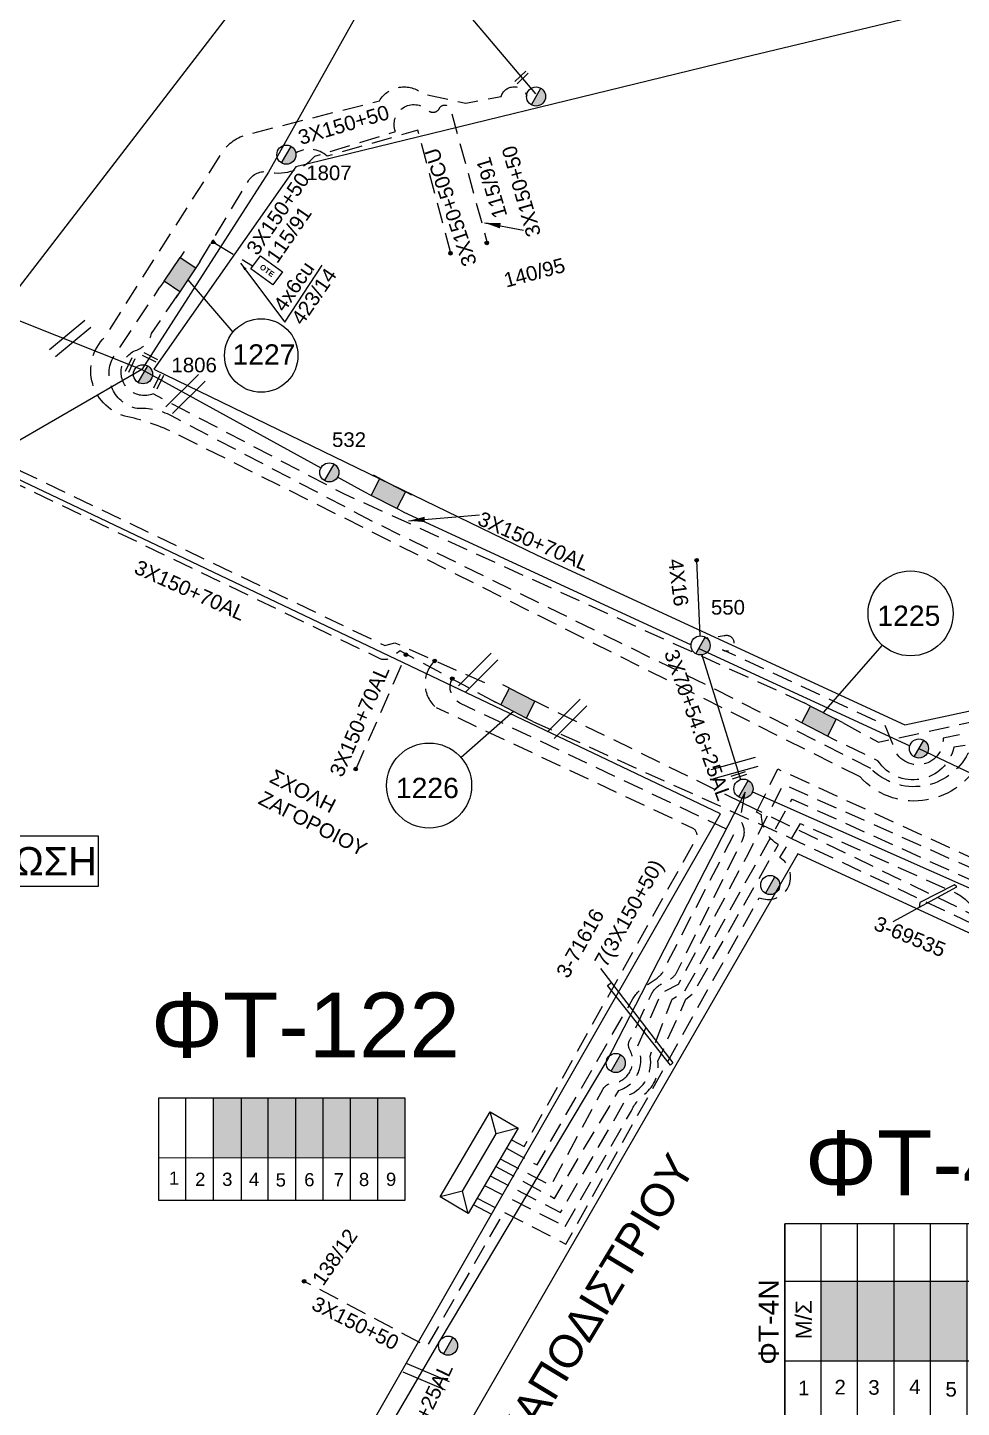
# Model space of a CAD drawing. Header units: millimetres. Extents: x 938 to 3112, y 793 to 1825.
# Drawn here: x 2313.4 to 2428.6, y 1307 to 1477.1 of the extents above; entities that cross this region are included whole.
import ezdxf
from ezdxf.enums import TextEntityAlignment as Align

# ---------------------------------------------------------------- set-up
doc = ezdxf.new("R2010")
doc.units = ezdxf.units.MM
doc.linetypes.add('DASHED', pattern=[19.05, 12.7, -6.35])
for name, color, linetype in [('Link Box 4 Διευθύνσεων', 7, 'Continuous'), ('Pillar OTE', 7, 'Continuous'), ('Ασφαλειοκιβώτια Χ.Τ 9 αναχωρήσεων', 7, 'Continuous'), ('Γέφυρες Εναερίου Δικτύου', 7, 'Continuous'), ('Γυμνά εναέρια ΧΤ και ΦΟΠ (3Φ)   4x50+16AL', 7, 'Continuous'), ('Εναέρια παροχή ΧΤ 4x16', 7, 'SYN_LINE'), ('Επιγραφές - Σχήματα', 7, 'Continuous'), ('Καλώδια ΧΤ   3x150+50AL', 7, 'DASHED'), ('Καλώδια ΧΤ   3x150+50ALXLPE', 7, 'DASHED'), ('Καλώδια ΧΤ   3x150+50CU', 7, 'DASHED'), ('Καλώδια ΧΤ   3x150+70AL', 7, 'DASHED'), ('Καλώδια ΧΤ   3x150AL+50CU', 7, 'DASHED'), ('Μηχανική τομή', 7, 'Continuous'), ('Στύλος ΦΜ', 7, 'Continuous'), ('Στύλος ΦΜ @ 1', 7, 'Continuous'), ('Συνδέσεις', 7, 'Continuous'), ('Συνεστραμμένα ΧΤ   3x70+54.6+25AL', 7, 'SYN_LINE'), ('Τομή', 7, 'Continuous'), ('Υποσταθμός πόλεως', 7, 'Continuous'), ('Υπόβαθρο ΔΕΗ', 7, 'Continuous'), ('Υπόγεια καλώδια Παροχών ΧΤ   4x6', 7, 'DASHED')]:
    doc.layers.add(name, color=color, linetype=linetype)
doc.styles.get("Standard").update_dxf_attribs({"font": 'arial.ttf'})
doc.linetypes.add('SYN_LINE', pattern='A,0.5,-0.0001,["/\\/\\/\\/",Standard,S=0.1,R=0,X=0,Y=-0.05],-0.25', length=0.7501)
doc.dimstyles.new('ISO-25', dxfattribs={"dimtxt": 2.5, "dimasz": 2.5, "dimexe": 1.25, "dimexo": 0.625, "dimtad": 1, "dimtxsty": 'Standard', "dimcen": 2.5, "dimaunit": 2, "dimazin": 0, "dimtfac": 1, "dimtmove": 0, "dimatfit": 3, "dimfxl": 1, "dimarcsym": 0})

# ---------------------------------------------------------------- blocks, each defined once
blk = doc.blocks.new('ΑΣΦΑΛΕΙΟΚΙΒΩΤΙΟ ΥΠΟΣΤΑΘΜΟΥ 9 ΑΝΑΧΩΡΗΣΕΩΝ')
at = {"layer": 'Ασφαλειοκιβώτια Χ.Τ 9 αναχωρήσεων', "ltscale": 40}
for p, q in [((-23.8, 40.36), (24.02, 40.36)), ((-9.72, 40.36), (-9.72, -40.64)), ((9.94, 40.36), (9.94, -40.64)), ((-23.8, 31.36), (24.02, 31.36)), ((-23.8, 22.36), (24.02, 22.36)), ((-23.8, 13.36), (24.02, 13.36)), ((-23.8, 4.36), (24.02, 4.36)), ((-23.8, -4.64), (24.02, -4.64)), ((-23.8, -13.64), (24.02, -13.64)), ((-23.8, -22.64), (24.02, -22.64)), ((-23.8, -31.64), (24.02, -31.64))]:
    blk.add_line(p, q, dxfattribs=at)
at = {"layer": 'Ασφαλειοκιβώτια Χ.Τ 9 αναχωρήσεων'}
blk.add_lwpolyline([(-23.8, -40.64), (24.02, -40.64), (24.02, 40.36), (-23.8, 40.36)], close=True, dxfattribs=at)
for s, p in [('1', (-18.22, 37.06)), ('2', (-18.02, 28.07)), ('3', (-18.09, 19.73)), ('4', (-17.94, 9.66)), ('5', (-18.55, 0.71)), ('6', (-18.4, -7.35)), ('7', (-18.34, -16.37)), ('8', (-18.19, -26.2)), ('9', (-18.02, -34.53))]:
    blk.add_text(s, height=3.6, rotation=270, dxfattribs=at).set_placement(p)
at = {"layer": 'Ασφαλειοκιβώτια Χ.Τ 9 αναχωρήσεων', "ltscale": 40}
for tag, height, p in [('ΟΝΟΜΑ', 5, (-0.16, 44.31)), ('ΚΕΙΜΕΝΟ 1', 2, (17.06, 35.59)), ('ΚΕΙΜΕΝΟ 2', 2, (17.06, 26.88)), ('ΚΕΙΜΕΝΟ 3', 2, (17.06, 17.69)), ('ΚΕΙΜΕΝΟ 4', 2, (17.06, 8.71)), ('ΚΕΙΜΕΝΟ 5', 2, (17.06, -0.13)), ('ΚΕΙΜΕΝΟ 6', 2, (17.06, -9.05)), ('ΚΕΙΜΕΝΟ 7', 2, (17.06, -18.13)), ('ΚΕΙΜΕΝΟ 8', 2, (17.06, -26.85)), ('ΚΕΙΜΕΝΟ 9', 2, (17.06, -35.99)), ('ΣΧ', 2, (-0.1, -42.64))]:
    blk.add_attdef(tag, text='', height=height, dxfattribs=at).set_placement(p, align=Align.MIDDLE_CENTER)
blk = doc.blocks.new('LINK BOX 4 ΑΝΑΧΩΡΗΣΕΩΝ')
at = {"layer": 'Link Box 4 Διευθύνσεων', "ltscale": 40}
blk.add_hatch(color=256, dxfattribs=at).paths.add_polyline_path([(-3.54, 0), (-3.54, -4.67), (3.54, -4.67), (3.54, 0)])
for p, q in [((-3.54, 0), (-5.33, 0)), ((5.33, 0), (3.54, 0)), ((-3.54, -4.67), (-5.33, -4.67)), ((5.33, -4.67), (3.54, -4.67))]:
    blk.add_line(p, q, dxfattribs=at)
blk.add_lwpolyline([(-3.54, -4.67), (-3.54, 0), (3.54, 0), (3.54, -4.67)], close=True, dxfattribs=at)
blk = doc.blocks.new('ΥΠΑΡΧΩΝ ΤΣΙΜΕΝΤΕΝΙΟΣ ΣΤΥΛΟΣ')
at = {"layer": 'Στύλος ΦΜ'}
blk.add_hatch(color=256, dxfattribs=at).paths.add_polyline_path([(-1.29, -2.28, 0.574793), (2.62, 0, 0.268822), (1.3, 2.27)])
blk.add_line((-1.29, -2.28), (1.3, 2.27), dxfattribs=at)
blk.add_circle((0, 0), 2.62, dxfattribs=at)
at = {"layer": 'Στύλος ΦΜ', "flags": 4}
for tag, p in [('ΑΡΙΘΜΟΣ', (-4.68, 8.05)), ('ΤΥΠΟΣ', (-4.91, 3.03))]:
    blk.add_attdef(tag, p, '', height=4, dxfattribs=at)
blk = doc.blocks.new('ΤΟΜΗ')
at = {"layer": 'Τομή', "ltscale": 40}
for p, q in [((-5.68, 0), (5.68, 0)), ((5.68, -2.33), (-5.68, -2.33))]:
    blk.add_line(p, q, dxfattribs=at)
blk = doc.blocks.new('ΥΠΟΣΤΑΘΜΟΣ ΠΟΛΕΩΣ')
at = {"layer": 'Υποσταθμός πόλεως', "linetype": 'Continuous', "ltscale": 40}
blk.add_lwpolyline([(-8.57, 2.82), (8.57, 2.82), (8.57, -2.82), (-8.57, -2.82)], close=True, dxfattribs=at)
for points in [[(-5.75, 0), (-8.57, 2.82)], [(5.75, 0), (8.57, 2.82)], [(-8.57, -2.82), (-5.75, 0)], [(-5.75, 0), (5.75, 0)], [(8.57, -2.82), (5.75, 0)]]:
    blk.add_lwpolyline(points, dxfattribs=at)
at = {"layer": 'Υποσταθμός πόλεως', "linetype": 'SYN_LINE', "ltscale": 40, "flags": 1}
for tag, p in [('ΜΕΤΑΣΧΗΜΑΤΙΣΜΟΣ', (10.6, 2.39)), ('ΙΣΧΥΣ', (10.58, -0.41)), ('ΑΡΙΘΜΟΣ', (10.7, -3.13))]:
    blk.add_attdef(tag, p, '', height=1.8, dxfattribs=at)
blk = doc.blocks.new('ΜΗΧΑΝΙΚΗ ΤΟΜΗ')
at = {"layer": 'Μηχανική τομή', "ltscale": 40}
for p, q in [((-1.89, 0.78), (1.89, 0.78)), ((1.89, 0), (-1.89, 0))]:
    blk.add_line(p, q, dxfattribs=at)
blk = doc.blocks.new('_ΣΥΝΔΕΣΗ')
at = {"layer": 'Συνδέσεις', "linetype": 'SYN_LINE', "ltscale": 40}
blk.add_hatch(color=256, dxfattribs=at).paths.add_polyline_path([(0.5, -0.01, 1), (-0.5, -0.01, 1)])
at = {"layer": 'Συνδέσεις'}
blk.add_circle((0, -0.01), 0.5, dxfattribs=at)
blk = doc.blocks.new('PILLAR ΟΤΕ')
at = {"layer": 'Pillar OTE', "ltscale": 40}
blk.add_lwpolyline([(-3.31, 2.02), (3.39, 2.02), (3.39, -1.99), (-3.31, -1.99)], close=True, dxfattribs=at)
at = {"layer": 'Pillar OTE', "insert": (-1.81, 0.71), "char_height": 1.3575, "width": 109.961, "attachment_point": 1}
blk.add_mtext('{\\fArial|b1|i0|c161|p34;OTE}', dxfattribs=at)

msp = doc.modelspace()

# ---------------------------------------------------------------- hatches: boundary and pattern name
at = {"layer": 'Pillar OTE', "ltscale": 40}
h = msp.add_hatch(color=256, dxfattribs=at)
h.dxf.hatch_style = 1
h.paths.add_polyline_path([(2336.03, 1450.52), (2336.59, 1450.48), (2336.26, 1450.95)])
at = {"layer": 'Ασφαλειοκιβώτια Χ.Τ 9 αναχωρήσεων'}
for color, points in [(27, [(2411.25, 1312.76), (2415.75, 1312.76), (2415.75, 1322.59), (2411.25, 1322.59)]), (1, [(2415.75, 1322.59), (2415.75, 1312.76), (2420.25, 1312.76), (2420.25, 1322.59)]), (173, [(2420.25, 1322.59), (2420.25, 1312.76), (2424.75, 1312.76), (2424.75, 1322.59)]), (30, [(2424.75, 1322.59), (2424.75, 1312.76), (2429.25, 1312.76), (2429.25, 1322.59)])]:
    msp.add_hatch(color=color, dxfattribs=at).paths.add_polyline_path(points)
at = {"layer": 'Καλώδια ΧΤ   3x150+50ALXLPE', "linetype": 'DASHED', "ltscale": 0.2}
h = msp.add_hatch(color=133, dxfattribs=at)
h.dxf.hatch_style = 1
h.paths.add_polyline_path([(2336.34, 1337.8), (2339.78, 1337.8), (2339.78, 1345.17), (2336.34, 1345.17)])
h = msp.add_hatch(color=30, dxfattribs=at)
h.dxf.hatch_style = 1
h.paths.add_polyline_path([(2343.08, 1345.17), (2339.78, 1345.17), (2339.78, 1337.8), (2343.08, 1337.8)])
h = msp.add_hatch(color=6, dxfattribs=at)
h.dxf.hatch_style = 1
h.paths.add_polyline_path([(2343.08, 1337.8), (2346.46, 1337.79), (2346.46, 1345.16), (2343.08, 1345.17)])
h = msp.add_hatch(color=2, dxfattribs=at)
h.dxf.hatch_style = 1
h.paths.add_polyline_path([(2349.86, 1345.16), (2346.46, 1345.16), (2346.46, 1337.79), (2349.86, 1337.79)])
h = msp.add_hatch(color=85, dxfattribs=at)
h.dxf.hatch_style = 1
h.paths.add_polyline_path([(2349.86, 1337.79), (2353.2, 1337.79), (2353.2, 1345.16), (2349.86, 1345.16)])
h = msp.add_hatch(color=62, dxfattribs=at)
h.dxf.hatch_style = 1
h.paths.add_polyline_path([(2356.59, 1345.16), (2353.2, 1345.16), (2353.2, 1337.79), (2356.59, 1337.78)])
h = msp.add_hatch(color=151, dxfattribs=at)
h.dxf.hatch_style = 1
h.paths.add_polyline_path([(2359.91, 1345.16), (2356.59, 1345.16), (2356.59, 1337.78), (2359.91, 1337.78)])

# ---------------------------------------------------------------- linework, layer by layer
at = {"layer": 'Pillar OTE', "ltscale": 40}
for points in [[(2336.26, 1450.95), (2336.59, 1450.48), (2336.03, 1450.52), (2336.26, 1450.95)], [(2329.57, 1332.53), (2329.57, 1345.17), (2359.91, 1345.16), (2359.91, 1332.5), (2329.57, 1332.53)], [(2332.9, 1332.52), (2332.9, 1345.17)], [(2336.34, 1332.52), (2336.34, 1345.17)], [(2339.78, 1332.52), (2339.78, 1345.17)], [(2343.08, 1332.51), (2343.08, 1345.17)], [(2346.46, 1332.51), (2346.46, 1345.16)], [(2349.86, 1332.51), (2349.86, 1345.16)], [(2353.2, 1332.5), (2353.2, 1345.16)], [(2356.59, 1332.5), (2356.59, 1345.16)], [(2329.57, 1337.81), (2359.91, 1337.78)]]:
    msp.add_lwpolyline(points, dxfattribs=at)
at = {"layer": 'Γέφυρες Εναερίου Δικτύου', "color": 62, "flags": 128}
msp.add_lwpolyline([(2359.51, 1490.22), (2355.62, 1481.61), (2343.11, 1459.31), (2327.5, 1434.95), (2309.26, 1424.45)], dxfattribs=at)
at = {"layer": 'Γέφυρες Εναερίου Δικτύου', "color": 30, "linetype": 'SYN_LINE', "ltscale": 15, "flags": 128}
msp.add_lwpolyline([(2376.06, 1468.94), (2365.59, 1481.38)], dxfattribs=at)
at = {"layer": 'Γέφυρες Εναερίου Δικτύου', "color": 30, "linetype": 'DASHED', "ltscale": 0.2, "flags": 128}
msp.add_lwpolyline([(2371.79, 1468.61, -0.741967), (2374.97, 1468.67, 0.505434)], format="xyb", dxfattribs=at)
at = {"layer": 'Γέφυρες Εναερίου Δικτύου', "color": 2, "linetype": 'SYN_LINE', "ltscale": 20, "flags": 128}
for points in [[(2401.9, 1382.86), (2384.77, 1349.65)], [(2384.85, 1349.78), (2364.25, 1315.24)]]:
    msp.add_lwpolyline(points, dxfattribs=at)
at = {"layer": 'Γυμνά εναέρια ΧΤ και ΦΟΠ (3Φ)   4x50+16AL', "color": 5, "flags": 128}
msp.add_lwpolyline([(2290.81, 1449.54), (2327.5, 1434.95)], dxfattribs=at)
at = {"layer": 'Εναέρια παροχή ΧΤ 4x16', "color": 6, "linetype": 'SYN_LINE', "ltscale": 10, "flags": 128}
msp.add_lwpolyline([(2396.34, 1402.13), (2395.91, 1411.45)], dxfattribs=at)
at = {"layer": 'Επιγραφές - Σχήματα', "linetype": 'Continuous', "ltscale": 0.2}
for p, q in [((2333.14, 1446.02), (2338.71, 1439.56)), ((2411.53, 1392.66), (2418.83, 1400.97)), ((2373.33, 1392.8), (2366.85, 1387.13))]:
    msp.add_line(p, q, dxfattribs=at)
at = {"layer": 'Επιγραφές - Σχήματα', "color": 6, "linetype": 'Continuous', "ltscale": 0.2}
msp.add_line((2354.98, 1419.85), (2351.63, 1421.7), dxfattribs=at)
at = {"layer": 'Επιγραφές - Σχήματα', "color": 190}
msp.add_lwpolyline([(2286.63, 1371.26), (2322.14, 1371.26), (2322.14, 1377.43), (2286.63, 1377.43)], close=True, dxfattribs=at)
at = {"layer": 'Επιγραφές - Σχήματα', "linetype": 'Continuous', "ltscale": 0.2}
for points in [[(2420.14, 1366.91), (2427.98, 1371.2), (2427.71, 1371.42), (2423.41, 1369.27), (2423.35, 1368.63)], [(2384.06, 1361.14), (2392.98, 1349.51), (2392.67, 1349.22), (2384.93, 1359.01), (2385.41, 1359.38)]]:
    msp.add_lwpolyline(points, dxfattribs=at)
for centre, radius in [((2342.21, 1436.69), 4.53), ((2422.29, 1404.9), 5.24), ((2362.91, 1383.68), 5.24)]:
    msp.add_circle(centre, radius, dxfattribs=at)
at = {"layer": 'Καλώδια ΧΤ   3x150+50AL', "color": 151, "linetype": 'DASHED', "ltscale": 0.2, "flags": 128}
for points in [[(2417.37, 1385.78), (2398.23, 1395.52), (2356.48, 1415.96), (2331.13, 1429.25, 0.138696), (2326.89, 1430.15, -0.488608), (2323.89, 1436.36), (2329.72, 1445.11)], [(2371.13, 1336.71), (2378.37, 1332.78), (2386.32, 1346.08, 0.453397), (2388.63, 1351.55), (2391.6, 1358.15), (2393.68, 1359.19), (2402.29, 1375.3), (2406.62, 1383.82), (2437.21, 1370.21, 0.24533), (2438.9, 1370.31), (2440.28, 1372.47, 0.37332), (2440.12, 1373.53, -0.156439), (2439.43, 1376.32), (2440.86, 1387.63, 0.588612), (2439.27, 1388.79), (2429.35, 1387.63, -0.514884), (2417.37, 1385.78)]]:
    msp.add_lwpolyline(points, format="xyb", dxfattribs=at)
at = {"layer": 'Καλώδια ΧΤ   3x150+50AL', "color": 6, "linetype": 'DASHED', "ltscale": 0.2, "flags": 128}
msp.add_lwpolyline([(2368.82, 1332.8), (2379.78, 1327.15), (2403.63, 1369.85, 0.926502), (2406.16, 1374.8), (2408.72, 1378.99), (2427.64, 1370.53, -0.145896), (2430.08, 1368.42, 0.428194), (2433.45, 1367.77), (2436.49, 1366.47), (2440.37, 1367.41), (2444.09, 1373.97), (2442.05, 1375.65), (2443.24, 1393), (2426.29, 1389.51, -0.933774), (2420.1, 1388.78), (2419.15, 1391.11), (2399.11, 1400.4, 1.552429), (2399.31, 1402.12), (2396.89, 1401.82)], format="xyb", dxfattribs=at)
at = {"layer": 'Καλώδια ΧΤ   3x150+50AL', "color": 85, "linetype": 'DASHED', "ltscale": 0.2, "flags": 128}
msp.add_lwpolyline([(2372.47, 1338.99), (2376.23, 1336.9), (2388.04, 1357.36, -0.142657), (2389.93, 1359.19), (2391.03, 1359.94, 0.172411), (2392.08, 1361.4), (2400.59, 1377.82), (2366.72, 1393.83, -0.410757), (2365.76, 1396.85, -0.580109)], format="xyb", dxfattribs=at)
at = {"layer": 'Καλώδια ΧΤ   3x150+50AL', "color": 62, "linetype": 'DASHED', "ltscale": 0.2, "flags": 128}
msp.add_lwpolyline([(2373.06, 1339.98), (2374.64, 1339.18), (2395.84, 1377.09, 0.397016), (2395.49, 1378.39), (2363.83, 1393.25)], format="xyb", dxfattribs=at)
at = {"layer": 'Καλώδια ΧΤ   3x150+50AL', "color": 27, "linetype": 'DASHED', "ltscale": 0.2, "flags": 128}
for points in [[(2401.65, 1381.49), (2376.76, 1393.66)], [(2401.65, 1381.49), (2444.05, 1360.93), (2441.48, 1355.35)]]:
    msp.add_lwpolyline(points, dxfattribs=at)
at = {"layer": 'Καλώδια ΧΤ   3x150+50AL', "color": 6, "linetype": 'DASHED', "ltscale": 0.2, "flags": 128}
msp.add_lwpolyline([(2375.7, 1391.58), (2407.6, 1377.16), (2441.77, 1361.05), (2439.69, 1356.14)], dxfattribs=at)
at = {"layer": 'Καλώδια ΧΤ   3x150+50AL', "color": 133, "linetype": 'DASHED', "ltscale": 0.2, "flags": 128}
msp.add_lwpolyline([(2370.45, 1335.55), (2379.13, 1331.03), (2387.5, 1345.51, 0.36131), (2390.16, 1350.33), (2392.9, 1357.34), (2394.39, 1358.25), (2407.68, 1382.01), (2436.1, 1369.16, 0.156138), (2439.19, 1368.81, 0.227791), (2440.84, 1370.04), (2442.3, 1373.34), (2441.7, 1373.56, -0.373852), (2440.72, 1375.36), (2442.27, 1390.86), (2427.64, 1388.4, -0.661635), (2418.26, 1386.73), (2412.84, 1389.36)], format="xyb", dxfattribs=at)
at = {"layer": 'Καλώδια ΧΤ   3x150+50AL', "color": 2, "linetype": 'DASHED', "ltscale": 0.2, "flags": 128}
msp.add_lwpolyline([(2371.69, 1337.67), (2377.94, 1334.37), (2384.33, 1346.19, -0.310721), (2385.94, 1347.05, 0.489822), (2387.67, 1351.08, -0.320713), (2387.85, 1352.58), (2390.33, 1357.96, -0.193295), (2391.72, 1359.27), (2392.71, 1359.86, 0.163499), (2393.53, 1360.82), (2401.55, 1376.93, 0.235304), (2401.55, 1378.96, -0.167738), (2401.4, 1380.12), (2401.9, 1382.86)], format="xyb", dxfattribs=at)
at = {"layer": 'Καλώδια ΧΤ   3x150+50AL', "color": 30, "linetype": 'DASHED', "ltscale": 0.2, "flags": 128}
msp.add_lwpolyline([(2379.71, 1329.31), (2387.87, 1343.58, -0.124188), (2389.48, 1345.64, 0.26746), (2391.13, 1349.68), (2394.58, 1357.34), (2395.51, 1358.09), (2405.98, 1376.39, -0.266998), (2403.91, 1380.07), (2403.29, 1380.4)], format="xyb", dxfattribs=at)
msp.add_lwpolyline([(2369.75, 1334.37), (2379.71, 1329.31)], dxfattribs=at)
at = {"layer": 'Καλώδια ΧΤ   3x150+50AL', "color": 7, "linetype": 'DASHED', "ltscale": 0.2, "flags": 128}
msp.add_lwpolyline([(2368.36, 1332.01), (2371.67, 1330.31), (2362.64, 1314.53), (2347.77, 1322.43)], dxfattribs=at)
at = {"layer": 'Καλώδια ΧΤ   3x150+50AL', "color": 62, "linetype": 'DASHED', "ltscale": 0.2}
msp.add_arc((2366.25, 1396.24), 3.85, 132.6616, 231.1177, dxfattribs=at)
at = {"layer": 'Καλώδια ΧΤ   3x150+50ALXLPE', "color": 30, "linetype": 'DASHED', "ltscale": 0.2, "flags": 128}
for points in [[(2416.07, 1384.73), (2331.65, 1427.08, 0.059793), (2325.77, 1429.13, -0.59454), (2322.92, 1438.96), (2337.42, 1461.74, -0.197775), (2340.55, 1463.95), (2356.79, 1468.1, -0.466221), (2362.12, 1468.95), (2367.45, 1467.81), (2371.79, 1468.61)], [(2403.29, 1380.4), (2405.93, 1385.72), (2437.18, 1371.41), (2438.12, 1373.21), (2438.69, 1387.32), (2430.63, 1386.38, -0.512885), (2416.07, 1384.73)]]:
    msp.add_lwpolyline(points, format="xyb", dxfattribs=at)
at = {"layer": 'Καλώδια ΧΤ   3x150+50ALXLPE', "color": 2, "linetype": 'DASHED', "ltscale": 0.2, "flags": 128}
msp.add_lwpolyline([(2413.9, 1391.44), (2418.34, 1389.02), (2450.29, 1396.01), (2450.71, 1392.09), (2443.61, 1390.99), (2443.58, 1390.1)], dxfattribs=at)
at = {"layer": 'Καλώδια ΧΤ   3x150+50CU', "color": 151, "linetype": 'DASHED', "ltscale": 0.2, "flags": 128}
msp.add_lwpolyline([(2334.63, 1448.23), (2340.62, 1458.22, -0.318551), (2343.11, 1459.31, 0.273409), (2348.8, 1461.27), (2358.77, 1464.3, -0.807452), (2362.75, 1466.93, 0.503831), (2364.18, 1467.16, -0.703105), (2365.57, 1466.98), (2370.06, 1450.6)], format="xyb", dxfattribs=at)
at = {"layer": 'Καλώδια ΧΤ   3x150+50CU', "color": 62, "linetype": 'DASHED', "ltscale": 0.2, "flags": 128}
msp.add_lwpolyline([(2365.59, 1449.32), (2361.52, 1464.47), (2350.33, 1461.26, 0.335918), (2346.51, 1461.66, 3.584344)], format="xyb", dxfattribs=at)
at = {"layer": 'Καλώδια ΧΤ   3x150+70AL', "color": 6, "linetype": 'SYN_LINE', "ltscale": 15}
msp.add_line((2423.32, 1388.24), (2447.32, 1376.8), dxfattribs=at)
at = {"layer": 'Καλώδια ΧΤ   3x150+70AL', "color": 133, "linetype": 'DASHED', "ltscale": 0.2, "flags": 128}
msp.add_lwpolyline([(2328.87, 1431.95, -1.020704), (2326.87, 1437.37, 0.239374), (2328.69, 1439.42), (2332.16, 1444.55)], format="xyb", dxfattribs=at)
at = {"layer": 'Καλώδια ΧΤ   3x150+70AL', "color": 6, "linetype": 'SYN_LINE', "ltscale": 20, "flags": 128}
for points in [[(2327.5, 1434.95), (2349.56, 1422.83)], [(2359.72, 1417.42), (2359.72, 1417.42), (2395.21, 1401.03)]]:
    msp.add_lwpolyline(points, dxfattribs=at)
at = {"layer": 'Καλώδια ΧΤ   3x150+70AL', "color": 133, "linetype": 'DASHED', "ltscale": 0.2, "flags": 128}
msp.add_lwpolyline([(2409.22, 1393.84), (2352.49, 1419.59), (2328.87, 1431.95)], dxfattribs=at)
at = {"layer": 'Καλώδια ΧΤ   3x150+70AL', "color": 62, "linetype": 'DASHED', "ltscale": 0.2, "flags": 128}
msp.add_lwpolyline([(2309.26, 1424.45, -0.353754), (2312, 1423.06, 0.203499), (2312.76, 1422.36), (2357.45, 1400.94), (2358.69, 1401.27), (2369.91, 1396.29)], format="xyb", dxfattribs=at)
at = {"layer": 'Καλώδια ΧΤ   3x150+70AL', "color": 85, "linetype": 'DASHED', "ltscale": 0.2, "flags": 128}
msp.add_lwpolyline([(2371.15, 1393.92), (2359.33, 1400.28), (2358.27, 1399.49, -0.29281), (2356.7, 1399.38), (2311.02, 1421.36, -0.275874), (2306.76, 1422.09), (2292.28, 1402.33, 0.653451), (2291.28, 1400.46, 0.653451)], format="xyb", dxfattribs=at)
at = {"layer": 'Καλώδια ΧΤ   3x150+70AL', "color": 6, "linetype": 'SYN_LINE', "ltscale": 15, "flags": 128}
msp.add_lwpolyline([(2396.18, 1400.58), (2422.19, 1388.58)], dxfattribs=at)
at = {"layer": 'Καλώδια ΧΤ   3x150+70AL', "color": 85, "linetype": 'DASHED', "ltscale": 0.2, "flags": 128}
msp.add_lwpolyline([(2353.9, 1385.72), (2360.1, 1399.87)], dxfattribs=at)
at = {"layer": 'Συνεστραμμένα ΧΤ   3x70+54.6+25AL', "color": 6, "linetype": 'SYN_LINE', "ltscale": 20, "flags": 128}
msp.add_lwpolyline([(2396.55, 1399.78), (2401.33, 1384.41)], dxfattribs=at)
at = {"layer": 'Συνεστραμμένα ΧΤ   3x70+54.6+25AL', "color": 2, "linetype": 'SYN_LINE', "ltscale": 20, "flags": 128}
msp.add_lwpolyline([(2402.79, 1382.92), (2432.11, 1369.91), (2458.88, 1356.1)], dxfattribs=at)
at = {"layer": 'Συνεστραμμένα ΧΤ   3x70+54.6+25AL', "color": 62, "linetype": 'SYN_LINE', "ltscale": 20, "flags": 128}
msp.add_lwpolyline([(2364.25, 1315.24), (2342.59, 1278.21)], dxfattribs=at)
at = {"layer": 'Υπόβαθρο ΔΕΗ', "flags": 128}
for points in [[(2330.69, 1524.56), (2357.61, 1504.01), (2310.73, 1443.03), (2241.08, 1475.18), (2207.58, 1497.22), (2222.1, 1516.68), (2270.12, 1562.54), (2325.35, 1618.38), (2373.13, 1665.8)], [(2330.69, 1524.56), (2357.61, 1504.01), (2310.73, 1443.03), (2241.08, 1475.18), (2207.58, 1497.22), (2222.1, 1516.68), (2270.12, 1562.54), (2325.35, 1618.38), (2373.13, 1665.8)], [(2346.48, 1459.94), (2328.97, 1435.01), (2376.24, 1412.09), (2421.56, 1391.17), (2497.45, 1407.45), (2565.19, 1420.67), (2614.84, 1431.63), (2596.06, 1510.54), (2585.95, 1517.87), (2487.3, 1493.93), (2401.78, 1473.45), (2346.48, 1459.94)], [(2346.48, 1459.94), (2328.97, 1435.01), (2376.24, 1412.09), (2421.56, 1391.17), (2497.45, 1407.45), (2565.19, 1420.67), (2614.84, 1431.63), (2596.06, 1510.54), (2585.95, 1517.87), (2487.3, 1493.93), (2401.78, 1473.45), (2346.48, 1459.94)], [(2345.14, 1440.79), (2349.72, 1447.82)], [(2398.83, 1380.17), (2310.21, 1422.39), (2271.36, 1366), (2241.35, 1324.46), (2265.52, 1307.72)], [(2398.83, 1380.17), (2310.21, 1422.39), (2271.36, 1366), (2241.35, 1324.46), (2265.52, 1307.72)], [(2259.59, 1300.8), (2235.66, 1317.05), (2218.47, 1293.79), (2298.43, 1240.48), (2326.07, 1253.46), (2352.61, 1299.34), (2398.83, 1380.17)], [(2259.59, 1300.8), (2235.66, 1317.05), (2218.47, 1293.79), (2298.43, 1240.48), (2326.07, 1253.46), (2352.61, 1299.34), (2398.83, 1380.17)]]:
    msp.add_lwpolyline(points, dxfattribs=at)
msp.add_lwpolyline([(2408.4, 1375.26), (2358.35, 1288.62), (2337.74, 1253.81, 0.748999), (2343.03, 1248.4), (2386.04, 1263.52), (2442.07, 1281.76), (2528.35, 1311.07, 0.599426), (2529.97, 1317.6), (2467.11, 1348.13), (2408.4, 1375.26)], format="xyb", dxfattribs=at)
msp.add_lwpolyline([(2408.4, 1375.26), (2358.35, 1288.62), (2337.74, 1253.81, 0.748999), (2343.03, 1248.4), (2386.04, 1263.52), (2442.07, 1281.76), (2528.35, 1311.07, 0.599426), (2529.97, 1317.6), (2467.11, 1348.13), (2408.4, 1375.26)], format="xyb", dxfattribs=at)
at = {"layer": 'Υπόγεια καλώδια Παροχών ΧΤ   4x6', "color": 151, "linetype": 'DASHED', "ltscale": 0.2}
msp.add_lwpolyline([(2336.59, 1450.48), (2341.14, 1447.73)], dxfattribs=at)

# ---------------------------------------------------------------- block references
at = {"layer": 'Link Box 4 Διευθύνσεων'}
for p, xscale, yscale, zscale, rotation in [((2331.21, 1447.32), 0.5000000000000425, 0.5000000000000425, 0.5000000000000425, 56.11464615074392), ((2358.41, 1420.71), 0.499999999999951, 0.499999999999951, 0.499999999999951, 332.8054702114276), ((2374.39, 1394.88), 0.499999999999951, 0.499999999999951, 0.499999999999951, 332.8054702114276), ((2411.53, 1392.66), 0.499999999999951, 0.499999999999951, 0.499999999999951, 332.8054702114276)]:
    msp.add_blockref('LINK BOX 4 ΑΝΑΧΩΡΗΣΕΩΝ', p, dxfattribs=dict(at, xscale=xscale, yscale=yscale, zscale=zscale, rotation=rotation))
at = {"layer": 'Pillar OTE', "xscale": 0.5, "yscale": 0.5, "zscale": 0.5, "rotation": 324.024887871286}
msp.add_blockref('PILLAR ΟΤΕ', (2342.87, 1447.19), dxfattribs=at)
at = {"layer": 'Ασφαλειοκιβώτια Χ.Τ 9 αναχωρήσεων', "xscale": 0.5, "yscale": 0.5, "zscale": 0.5, "rotation": 90}
msp.add_blockref('ΑΣΦΑΛΕΙΟΚΙΒΩΤΙΟ ΥΠΟΣΤΑΘΜΟΥ 9 ΑΝΑΧΩΡΗΣΕΩΝ', (2426.94, 1317.62), dxfattribs=at).add_auto_attribs({'ΟΝΟΜΑ': 'ΦΤ-4Ν'})
at = {"layer": 'Μηχανική τομή'}
for p, xscale, yscale, zscale, rotation in [((2374.18, 1471.11), 0.5000000000002163, 0.5000000000002163, 0.5000000000002163, 223.9352018776586), ((2325.88, 1435.6), 0.4999999999999907, 0.4999999999999907, 0.4999999999999907, 244.3166677758635), ((2328.59, 1436.63), 0.500000000000021, 0.500000000000021, 0.500000000000021, 153.0429611978871), ((2329.39, 1433.55), 0.4999999999999907, 0.4999999999999907, 0.4999999999999907, 244.3166677758635), ((2401.05, 1385.11), 0.5000000000000328, 0.5000000000000328, 0.5000000000000328, 198.029196760353)]:
    msp.add_blockref('ΜΗΧΑΝΙΚΗ ΤΟΜΗ', p, dxfattribs=dict(at, xscale=xscale, yscale=yscale, zscale=zscale, rotation=rotation))
at = {"layer": 'Στύλος ΦΜ @ 1', "ltscale": 40, "xscale": 0.4499999999998181, "yscale": 0.4499999999998181, "zscale": 0.4499999999998181}
for p in [(2376.1, 1468.62), (2376.1, 1468.62), (2345.31, 1461.45), (2423.32, 1388.24), (2423.32, 1388.24), (2401.68, 1383.29), (2401.68, 1383.29), (2404.98, 1371.41), (2404.98, 1371.41), (2385.93, 1349.47), (2365.25, 1314.62), (2365.25, 1314.62)]:
    msp.add_blockref('ΥΠΑΡΧΩΝ ΤΣΙΜΕΝΤΕΝΙΟΣ ΣΤΥΛΟΣ', p, dxfattribs=at)
at = {"layer": 'Στύλος ΦΜ @ 1', "ltscale": 40}
ref = msp.add_blockref('ΥΠΑΡΧΩΝ ΤΣΙΜΕΝΤΕΝΙΟΣ ΣΤΥΛΟΣ', (2345.31, 1461.45), dxfattribs=dict(at, xscale=0.4499999999998181, yscale=0.4499999999998181, zscale=0.4499999999998181))
ref.add_attrib('ΤΥΠΟΣ', '1807', (2347.76, 1458.31), dxfattribs={"layer": 'Στύλος ΦΜ', "height": 1.8, "flags": 4})
ref = msp.add_blockref('ΥΠΑΡΧΩΝ ΤΣΙΜΕΝΤΕΝΙΟΣ ΣΤΥΛΟΣ', (2327.63, 1434.38), dxfattribs=dict(at, xscale=0.4499999999998181, yscale=0.4499999999998181, zscale=0.4499999999998181))
ref.add_attrib('ΤΥΠΟΣ', '1806', (2331.14, 1434.62), dxfattribs={"layer": 'Στύλος ΦΜ', "height": 1.8, "flags": 4})
ref = msp.add_blockref('ΥΠΑΡΧΩΝ ΤΣΙΜΕΝΤΕΝΙΟΣ ΣΤΥΛΟΣ', (2327.63, 1434.38), dxfattribs=dict(at, xscale=0.4499999999998181, yscale=0.4499999999998181, zscale=0.4499999999998181))
ref.add_attrib('ΤΥΠΟΣ', '1806', (2331.14, 1434.62), dxfattribs={"layer": 'Στύλος ΦΜ', "height": 1.8, "flags": 4})
ref = msp.add_blockref('ΥΠΑΡΧΩΝ ΤΣΙΜΕΝΤΕΝΙΟΣ ΣΤΥΛΟΣ', (2350.61, 1422.28), dxfattribs=dict(at, xscale=0.4499999999998181, yscale=0.4499999999998181, zscale=0.4499999999998181))
ref.add_attrib('ΤΥΠΟΣ', '532', (2350.94, 1425.42), dxfattribs={"layer": 'Στύλος ΦΜ', "height": 1.8, "flags": 4})
ref = msp.add_blockref('ΥΠΑΡΧΩΝ ΤΣΙΜΕΝΤΕΝΙΟΣ ΣΤΥΛΟΣ', (2350.61, 1422.28), dxfattribs=dict(at, xscale=0.4499999999998181, yscale=0.4499999999998181, zscale=0.4499999999998181))
ref.add_attrib('ΤΥΠΟΣ', '532', (2350.94, 1425.42), dxfattribs={"layer": 'Στύλος ΦΜ', "height": 1.8, "flags": 4})
ref = msp.add_blockref('ΥΠΑΡΧΩΝ ΤΣΙΜΕΝΤΕΝΙΟΣ ΣΤΥΛΟΣ', (2396.39, 1400.95), dxfattribs=dict(at, xscale=0.4499999999998181, yscale=0.4499999999998181, zscale=0.4499999999998181))
ref.add_attrib('ΤΥΠΟΣ', '550', (2397.67, 1404.75), dxfattribs={"layer": 'Στύλος ΦΜ', "height": 1.8, "flags": 4})
ref = msp.add_blockref('ΥΠΑΡΧΩΝ ΤΣΙΜΕΝΤΕΝΙΟΣ ΣΤΥΛΟΣ', (2396.39, 1400.95), dxfattribs=dict(at, xscale=0.4499999999998181, yscale=0.4499999999998181, zscale=0.4499999999998181))
ref.add_attrib('ΤΥΠΟΣ', '550', (2397.67, 1404.75), dxfattribs={"layer": 'Στύλος ΦΜ', "height": 1.8, "flags": 4})
at = {"layer": 'Συνδέσεις', "xscale": 0.4500000000000455, "yscale": 0.4500000000000455, "zscale": 0.4500000000000455}
for p in [(2365.55, 1449.3), (2370.02, 1450.58), (2395.91, 1411.45), (2360.05, 1399.81), (2363.6, 1399.05), (2365.77, 1396.86), (2353.86, 1385.7), (2347.5, 1322.57)]:
    msp.add_blockref('_ΣΥΝΔΕΣΗ', p, dxfattribs=at)
at = {"layer": 'Τομή'}
for p, xscale, yscale, zscale, rotation in [((2318.28, 1439.24), 0.5000000000000715, 0.5000000000000715, 0.5000000000000715, 39.78155305995165), ((2318.28, 1439.24), 0.5000000000000715, 0.5000000000000715, 0.5000000000000715, 39.78155305995165), ((2332.45, 1432.36), 0.4999999999999994, 0.4999999999999994, 0.4999999999999994, 44.97558767729328), ((2332.45, 1432.36), 0.4999999999999994, 0.4999999999999994, 0.4999999999999994, 44.97558767729328), ((2368.56, 1397.97), 0.5000000000000155, 0.5000000000000155, 0.5000000000000155, 44.97558237657072), ((2368.56, 1397.97), 0.5000000000000155, 0.5000000000000155, 0.5000000000000155, 44.97558237657072), ((2379.54, 1392.32), 0.4999999999999645, 0.4999999999999645, 0.4999999999999645, 44.97562602797113), ((2379.54, 1392.32), 0.4999999999999645, 0.4999999999999645, 0.4999999999999645, 44.97562602797113), ((2400.42, 1386.4), 0.4999999999999634, 0.4999999999999634, 0.4999999999999634, 15.59839787653052), ((2400.42, 1386.4), 0.4999999999999634, 0.4999999999999634, 0.4999999999999634, 15.59839787653052), ((2362.77, 1311.32), 0.4999999999999582, 0.4999999999999582, 0.4999999999999582, 337.0853738495696), ((2362.77, 1311.32), 0.4999999999999582, 0.4999999999999582, 0.4999999999999582, 337.0853738495696)]:
    msp.add_blockref('ΤΟΜΗ', p, dxfattribs=dict(at, xscale=xscale, yscale=yscale, zscale=zscale, rotation=rotation))
at = {"layer": 'Υποσταθμός πόλεως', "xscale": 0.7109748832611867, "yscale": 0.7109748832611867, "zscale": 0.7109748832611867, "rotation": 59.45381147893269}
msp.add_blockref('ΥΠΟΣΤΑΘΜΟΣ ΠΟΛΕΩΣ', (2369.09, 1337.2), dxfattribs=at)

# ---------------------------------------------------------------- texts
at = {"ltscale": 30, "char_height": 1.63, "width": 11.2573, "attachment_point": 1}
for s, insert in [('1', (2330.82, 1336.09)), ('2', (2334.06, 1335.95)), ('3', (2337.39, 1335.95)), ('4', (2340.69, 1335.95)), ('5', (2343.99, 1335.87)), ('6', (2347.51, 1335.9)), ('7', (2351.14, 1335.9)), ('8', (2354.26, 1335.93)), ('9', (2357.59, 1335.95))]:
    msp.add_mtext(s, dxfattribs=dict(at, insert=insert))
at = {"layer": 'Εναέρια παροχή ΧΤ 4x16', "linetype": 'DASHED', "ltscale": 0.2}
msp.add_text('4X16', height=1.8, rotation=277.3592, dxfattribs=at).set_placement((2393.66, 1408.71), align=Align.MIDDLE)
at = {"layer": 'Επιγραφές - Σχήματα', "linetype": 'DASHED', "ltscale": 0.2}
for rotation, p in [(106.3886, (2370.59, 1457.36)), (55.4961, (2345.59, 1451.63))]:
    msp.add_text('115/91', height=1.8, rotation=rotation, dxfattribs=at).set_placement(p, align=Align.MIDDLE)
at = {"layer": 'Επιγραφές - Σχήματα', "linetype": 'DASHED', "ltscale": 0.2, "char_height": 1.8, "attachment_point": 1, "rotation": 55.4961}
for s, insert in [('4x6cu', (2343.58, 1442.96)), ('423/14', (2345.79, 1441.33))]:
    msp.add_mtext_dynamic_manual_height_columns(s, width=1.8, gutter_width=12.5, heights=[0.118], dxfattribs=dict(at, insert=insert))
at = {"layer": 'Επιγραφές - Σχήματα', "linetype": 'DASHED', "ltscale": 0.2, "attachment_point": 1}
for s, insert, char_height, width, rotation in [('140/95', (2371.95, 1446.79), 1.8, 10.8079, 14.9728), ('ΣΧΟΛΗ\\PΖΑΓΟΡΟΙΟΥ', (2343.89, 1385.77), 1.8, 10.8079, 332.9326), ('3-71616', (2378.48, 1360.66), 1.8, 10.8079, 60.5914), ('3-69535', (2418.28, 1367.64), 1.8, 10.8079, 337.7197), ('ΚΑΠΟΔΙΣΤΡΙΟΥ', (2371.02, 1303.31), 4, 48.5909, 58.8084), ('Μ/Σ', (2408.1, 1315.41), 2, 4.5688, 90)]:
    msp.add_mtext(s, dxfattribs=dict(at, insert=insert, char_height=char_height, width=width, rotation=rotation))
at = {"layer": 'Επιγραφές - Σχήματα', "linetype": 'Continuous', "ltscale": 0.2, "char_height": 2.5, "attachment_point": 1}
for s, insert, width in [('1227', (2338.66, 1438.07), 4.2729), ('1225', (2418.19, 1405.86), 7.8613), ('1226', (2358.81, 1384.63), 7.8613)]:
    msp.add_mtext(s, dxfattribs=dict(at, insert=insert, width=width))
at = {"layer": 'Επιγραφές - Σχήματα', "color": 190, "insert": (2287.58, 1376.09), "char_height": 3.5, "width": 35.1311, "attachment_point": 1}
msp.add_mtext('KOINH ΓΕΙΩΣΗ', dxfattribs=at)
at = {"layer": 'Επιγραφές - Σχήματα', "linetype": 'DASHED', "ltscale": 0.2, "char_height": 8, "width": 24.9768, "attachment_point": 1}
for s, insert in [('ΦΤ-122', (2328.59, 1358.15)), ('ΦΤ-4Ν', (2409.24, 1341.16))]:
    msp.add_mtext(s, dxfattribs=dict(at, insert=insert))
at = {"layer": 'Καλώδια ΧΤ   3x150+50AL', "linetype": 'DASHED', "ltscale": 0.2}
msp.add_text('3X150+50', height=1.8, rotation=16.3578, dxfattribs=at).set_placement((2352.37, 1465.13), align=Align.MIDDLE)
at = {"layer": 'Καλώδια ΧΤ   3x150+50AL', "ltscale": 0.2}
msp.add_text('7(3X150+50)', height=1.8, rotation=60.763, dxfattribs=at).set_placement((2387.74, 1367.84), align=Align.MIDDLE)
at = {"layer": 'Καλώδια ΧΤ   3x150+50ALXLPE', "ltscale": 0.2}
for s, rotation, p in [('138/12', 55.5303, (2351.25, 1325.57)), ('3X150+50', 333.4368, (2353.83, 1317.4))]:
    msp.add_text(s, height=1.8, rotation=rotation, dxfattribs=at).set_placement(p, align=Align.MIDDLE)
at = {"layer": 'Καλώδια ΧΤ   3x150+50CU', "linetype": 'DASHED', "ltscale": 0.2}
for s, rotation, p in [('3X150+50CU', 108.4513, (2365.57, 1454.97)), ('3X150+50', 105.9598, (2374.28, 1456.93))]:
    msp.add_text(s, height=1.8, rotation=rotation, dxfattribs=at).set_placement(p, align=Align.MIDDLE)
at = {"layer": 'Καλώδια ΧΤ   3x150+70AL', "linetype": 'DASHED', "ltscale": 0.2}
msp.add_text('3X150+70AL', height=1.8, rotation=336.5489, dxfattribs=at).set_placement((2375.81, 1413.81), align=Align.MIDDLE)
at = {"layer": 'Καλώδια ΧΤ   3x150+70AL', "ltscale": 0.2}
for rotation, p in [(335.8537, (2333.43, 1407.75)), (66.2979, (2354.32, 1391.63))]:
    msp.add_text('3X150+70AL', height=1.8, rotation=rotation, dxfattribs=at).set_placement(p, align=Align.MIDDLE)
at = {"layer": 'Καλώδια ΧΤ   3x150AL+50CU', "linetype": 'DASHED', "ltscale": 0.2}
msp.add_text('3X150+50', height=1.8, rotation=55.4961, dxfattribs=at).set_placement((2344.26, 1454.17), align=Align.MIDDLE)
at = {"layer": 'Συνεστραμμένα ΧΤ   3x70+54.6+25AL', "ltscale": 20}
for rotation, p in [(289.9589, (2396.05, 1391.15)), (64.4316, (2360.87, 1303.44))]:
    msp.add_text('3X70+54.6+25AL', height=1.8, rotation=rotation, dxfattribs=at).set_placement(p, align=Align.MIDDLE)

# ---------------------------------------------------------------- leaders
at = {"layer": 'Επιγραφές - Σχήματα', "ltscale": 40}
for points, override in [([(2369.73, 1453.06), (2374.56, 1452.15)], {"dimasz": 2, "dimtad": 0}), ([(2339.67, 1448.08), (2345.14, 1440.79)], {"dimasz": 1, "dimtad": 0}), ([(2360.38, 1416.32), (2369.11, 1417.03)], {"dimasz": 2, "dimtad": 0})]:
    msp.add_leader(points, dimstyle='ISO-25', override=override, dxfattribs=at)

doc.saveas('drawing.dxf')
